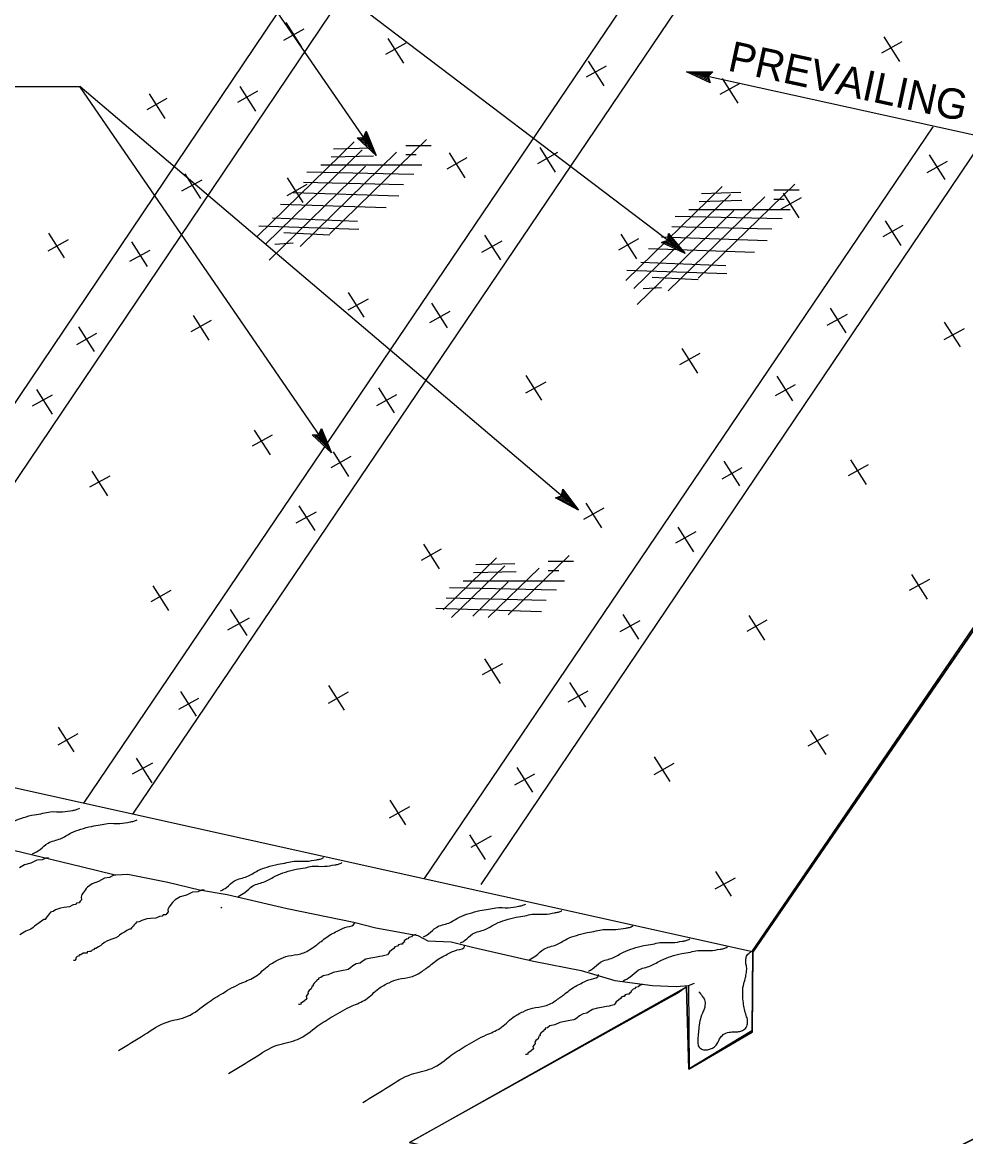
# Model space of a CAD drawing. Extents: x -894 to 866, y -476 to 714.
# Drawn here: x 15.1 to 233.5, y -194.3 to 63.5 of the extents above; entities that cross this region are included whole.
import ezdxf

# ---------------------------------------------------------------- set-up
doc = ezdxf.new("R2010")
doc.units = 0
for name, color, linetype in [('56 Stage 3 Anno', 7, 'Continuous'), ('57 Undefined', 7, 'Continuous'), ('58 Soundwalls', 7, 'Continuous'), ('6 Exist Hydro', 7, 'Continuous'), ('60 Nongeo Data', 7, 'Continuous'), ('63 Seal and Sig', 7, 'Continuous')]:
    doc.layers.add(name, color=color, linetype=linetype)

msp = doc.modelspace()

# ---------------------------------------------------------------- linework, layer by layer
at = {"layer": '56 Stage 3 Anno'}
for p, q in [((97.06, 32.67), (51.66, 98.57)), ((168.57, 10), (51.66, 98.57)), ((271.71, 29.37), (168.89, 52.04)), ((174.36, 49.46), (168.89, 52.04)), ((168.89, 52.04), (168.89, 52.04)), ((168.89, 52.04), (174.94, 52.03)), ((174.23, 49.85), (170.21, 51.74)), ((170.22, 51.74), (174.63, 51.73)), ((174.94, 52.03), (173.88, 50.92)), ((174.94, 52.03), (174.94, 52.03)), ((174.08, 50.25), (171.54, 51.44)), ((171.54, 51.44), (174.39, 51.44)), ((173.99, 50.62), (172.87, 51.15)), ((172.87, 51.15), (174.09, 51.14)), ((173.88, 50.92), (174.36, 49.46)), ((174.36, 49.46), (174.36, 49.46)), ((-0.12, 48.6), (28.42, 48.6)), ((86.67, -36.1), (28.42, 48.6)), ((143.85, -49.37), (28.42, 48.6)), ((92.6, 36.75), (94.12, 36.86)), ((97.06, 32.67), (92.6, 36.75)), ((92.6, 36.75), (92.6, 36.75)), ((96.27, 33.79), (93.02, 36.77)), ((95.5, 34.9), (93.4, 36.82)), ((94.72, 36.01), (93.82, 36.83)), ((94.12, 36.86), (94.75, 38.26)), ((94.25, 37.16), (94.72, 36.01)), ((94.43, 37.49), (95.5, 34.9)), ((94.59, 37.89), (96.28, 33.78)), ((94.75, 38.26), (94.75, 38.26)), ((94.75, 38.26), (97.06, 32.67)), ((97.06, 32.67), (97.06, 32.67)), ((163.09, 12.55), (164.51, 13.11)), ((165.34, 12.48), (164.24, 13)), ((164.51, 13.11), (164.69, 14.64)), ((164.54, 13.43), (165.34, 12.48)), ((164.62, 13.81), (166.42, 11.65)), ((164.65, 14.23), (167.5, 10.82)), ((164.69, 14.64), (164.69, 14.64)), ((164.69, 14.64), (168.57, 10)), ((168.57, 10), (163.09, 12.55)), ((163.09, 12.55), (163.09, 12.55)), ((167.49, 10.83), (163.49, 12.69)), ((166.42, 11.65), (163.84, 12.86)), ((166.26, 11.01), (166.26, 11.01)), ((166.97, 11.95), (166.97, 11.95)), ((168.57, 10), (168.57, 10)), ((168.57, 10), (168.57, 10)), ((83.77, -31.89), (84.41, -30.49)), ((84.24, -30.87), (85.9, -34.98)), ((84.41, -30.49), (84.41, -30.49)), ((84.41, -30.49), (86.67, -36.1)), ((82.24, -31.98), (83.77, -31.89)), ((86.67, -36.1), (82.24, -31.98)), ((82.24, -31.98), (82.24, -31.98)), ((85.89, -34.98), (82.67, -31.97)), ((85.13, -33.86), (83.05, -31.92)), ((84.36, -32.74), (83.47, -31.91)), ((83.9, -31.59), (84.36, -32.74)), ((84.08, -31.26), (85.13, -33.86)), ((86.67, -36.1), (86.67, -36.1)), ((138.5, -46.54), (139.95, -46.06)), ((141.78, -47.61), (139.26, -46.28)), ((140.75, -46.73), (139.67, -46.16)), ((139.95, -46.06), (140.21, -44.54)), ((140, -45.74), (140.75, -46.73)), ((140.09, -45.37), (141.78, -47.61)), ((140.14, -44.95), (142.82, -48.49)), ((140.21, -44.54), (140.21, -44.54)), ((140.21, -44.54), (143.85, -49.37)), ((143.85, -49.37), (138.5, -46.54)), ((138.5, -46.54), (138.5, -46.54)), ((142.81, -48.49), (138.91, -46.43)), ((143.85, -49.37), (143.85, -49.37))]:
    msp.add_line(p, q, dxfattribs=at)
at = {"layer": '58 Soundwalls'}
for p, q in [((80.26, 61.88), (75.6, 59.29)), ((76.12, 63.44), (79.75, 57.73)), ((99.73, 59.74), (103.36, 54.04)), ((214.53, 60.07), (218.16, 54.37)), ((103.87, 58.61), (99.21, 56.02)), ((218.68, 58.95), (214.01, 56.35)), ((146.11, 54.47), (149.74, 48.76)), ((150.26, 53.34), (145.6, 50.75)), ((181.23, 49.35), (176.56, 46.75)), ((177.08, 50.48), (180.71, 44.77)), ((44.46, 46.95), (48.09, 41.24)), ((69.59, 47.52), (64.92, 44.92)), ((65.44, 48.65), (69.07, 42.94)), ((48.61, 45.82), (43.94, 43.22)), ((134.87, 34.48), (138.49, 28.77)), ((118.03, 32.11), (113.37, 29.51)), ((113.89, 33.24), (117.52, 27.53)), ((139.01, 33.35), (134.35, 30.75)), ((229.17, 31.26), (224.5, 28.67)), ((225.02, 32.82), (228.65, 27.11)), ((52.71, 28.42), (56.34, 22.71)), ((56.66, 26.99), (51.99, 24.39)), ((80.99, 25.95), (76.32, 23.36)), ((76.42, 27.51), (80.05, 21.8)), ((191.24, 23.97), (194.87, 18.26)), ((195.39, 22.84), (190.72, 20.25)), ((218.95, 16.44), (214.28, 13.84)), ((214.8, 17.57), (218.43, 11.86)), ((25.72, 13.16), (21.05, 10.56)), ((21.16, 14.71), (24.79, 9)), ((122.14, 14.25), (125.77, 8.54)), ((157.77, 13.37), (153.11, 10.77)), ((153.62, 14.5), (157.25, 8.79)), ((44.65, 10.71), (39.98, 8.12)), ((40.41, 12.71), (44.04, 7)), ((126.09, 12.82), (121.42, 10.23)), ((90.58, 1), (94.21, -4.71)), ((95.15, -0.56), (90.48, -3.15)), ((109.84, -1.46), (113.47, -7.16)), ((54.67, -4.37), (58.3, -10.07)), ((114.07, -3.45), (109.41, -6.05)), ((206.02, -4.09), (201.35, -6.68)), ((202.07, -2.66), (205.7, -8.37)), ((28.16, -6.95), (31.79, -12.65)), ((58.82, -5.5), (54.15, -8.09)), ((233.09, -7.41), (228.42, -10.01)), ((228.52, -5.85), (232.15, -11.56)), ((32.3, -8.5), (27.64, -11.1)), ((167.78, -12.01), (171.41, -17.72)), ((171.93, -13.14), (167.26, -15.73)), ((136.26, -19.75), (131.59, -22.34)), ((131.69, -18.19), (135.32, -23.9)), ((194.01, -20.36), (189.34, -22.96)), ((189.77, -18.37), (193.4, -24.07)), ((22.08, -22.74), (17.42, -25.34)), ((18.43, -21.44), (22.06, -27.14)), ((101.73, -22.67), (97.07, -25.26)), ((97.58, -21.11), (101.21, -26.82)), ((68.83, -30.87), (72.46, -36.58)), ((72.98, -32), (68.31, -34.6)), ((87.04, -35.85), (90.66, -41.56)), ((91.18, -36.98), (86.52, -39.58)), ((177.52, -38.02), (181.14, -43.73)), ((206.77, -37.73), (210.4, -43.44)), ((31.21, -40.35), (34.84, -46.05)), ((181.66, -39.58), (177, -42.17)), ((210.92, -38.86), (206.25, -41.45)), ((35.36, -41.47), (30.7, -44.07)), ((79.17, -48.37), (82.8, -54.08)), ((149.71, -48.91), (145.04, -51.51)), ((145.56, -47.78), (149.19, -53.49)), ((83.12, -49.8), (78.45, -52.39)), ((166.84, -53.27), (170.47, -58.98)), ((170.99, -54.4), (166.32, -57)), ((112.1, -58.38), (107.43, -60.98)), ((107.95, -57.26), (111.58, -62.96)), ((220.93, -64.24), (224.56, -69.94)), ((45.37, -66.85), (49, -72.56)), ((225.07, -65.37), (220.41, -67.96)), ((49.52, -67.98), (44.85, -70.58)), ((67.61, -74.33), (62.63, -77.1)), ((63.24, -72.33), (67.07, -78.35)), ((154.11, -73.5), (157.74, -79.21)), ((183.31, -73.71), (186.94, -79.42)), ((158.06, -74.93), (153.39, -77.52)), ((187.46, -74.84), (182.79, -77.43)), ((126.26, -84.89), (121.59, -87.49)), ((122.11, -83.76), (125.74, -89.47)), ((86.02, -89.95), (89.65, -95.66)), ((141.81, -89.21), (145.44, -94.91)), ((51.77, -91.34), (55.4, -97.05)), ((90.58, -91.5), (85.91, -94.1)), ((146.05, -91.2), (141.38, -93.8)), ((55.91, -92.9), (51.25, -95.49)), ((23.44, -99.55), (27.07, -105.25)), ((197.47, -100.22), (201.1, -105.92)), ((28, -101.1), (23.34, -103.7)), ((201.62, -101.35), (196.95, -103.94)), ((45.24, -107.87), (40.58, -110.47)), ((41.51, -106.73), (45.14, -112.44)), ((165.94, -107.96), (161.28, -110.55)), ((161.38, -106.4), (165.01, -112.11)), ((133.7, -110.42), (129.04, -113.01)), ((129.56, -108.86), (133.19, -114.57)), ((104.74, -118.01), (100.07, -120.61)), ((100.18, -116.45), (103.81, -122.16)), ((118.65, -124.45), (122.28, -130.16)), ((123.63, -124.76), (118.96, -127.36)), ((175.54, -132.91), (179.17, -138.62)), ((180.1, -134.46), (175.44, -137.06))]:
    msp.add_line(p, q, dxfattribs=at)
msp.add_lwpolyline([(347.97, -106.89), (345.86, -113.04), (343.16, -119.65), (340.91, -125.66), (334.02, -144.3), (294.21, -164.69), (254.87, -184.96), (234.3, -195.32), (193.26, -216.39), (104.77, -195.61), (168.83, -159.63), (169.38, -178.64), (184.05, -170.09), (184.19, -151.59), (344.92, 82.69), (369.52, 92.11), (369.39, 76.2), (382.9, 82.43), (383.03, 97.58), (413.14, 108.7), (413.63, 66.65), (349.17, -103.13)], close=True, dxfattribs=at)
at = {"layer": '6 Exist Hydro'}
for p, q in [((108.67, 36.33), (86.33, 14.57)), ((91.91, 35.8), (69.58, 14.03)), ((93.78, 33.94), (71.44, 12.18)), ((87.13, 34.2), (96.17, 34.47)), ((103.88, 35), (109.73, 35)), ((101.75, 33.41), (79.42, 11.65)), ((86.6, 32.35), (96.44, 32.61)), ((103.88, 32.88), (106.27, 32.88)), ((94.57, 30.22), (72.24, 8.46)), ((81.01, 28.9), (105.74, 28.37)), ((84.2, 30.49), (107.6, 30.49)), ((80.21, 26.51), (103.35, 25.98)), ((193.89, 26.03), (171.55, 4.27)), ((77.82, 24.12), (102.29, 23.32)), ((177.13, 25.5), (154.8, 3.74)), ((179, 23.64), (156.66, 1.88)), ((172.35, 23.91), (181.39, 24.17)), ((189.1, 24.71), (194.95, 24.71)), ((74.87, 21.42), (99.34, 20.63)), ((186.97, 23.11), (164.64, 1.35)), ((171.82, 22.05), (181.65, 22.32)), ((189.1, 22.58), (191.49, 22.58)), ((73.03, 18.28), (92.71, 17.48)), ((179.79, 19.93), (157.46, -1.83)), ((166.23, 18.6), (190.96, 18.07)), ((169.42, 20.19), (192.82, 20.19)), ((69.84, 16.42), (92.98, 15.63)), ((165.43, 16.21), (188.57, 15.68)), ((75.69, 14.83), (86.33, 14.3)), ((163.04, 13.82), (187.51, 13.03)), ((73.57, 12.18), (77.82, 12.44)), ((160.09, 11.13), (184.56, 10.33)), ((158.25, 7.99), (177.93, 7.19)), ((155.06, 6.13), (178.2, 5.33)), ((160.91, 4.54), (171.55, 4.01)), ((158.79, 1.88), (163.04, 2.15)), ((124.91, -60.37), (112.5, -72.46)), ((120.12, -61.96), (129.16, -61.7)), ((141.66, -59.84), (127.55, -73.58)), ((136.87, -61.16), (142.72, -61.16)), ((126.77, -62.23), (114.49, -74.18)), ((119.59, -63.82), (129.43, -63.55)), ((134.75, -62.76), (122.97, -74.23)), ((136.87, -63.29), (139.27, -63.29)), ((117.2, -65.68), (140.6, -65.68)), ((127.57, -65.94), (119.43, -73.86)), ((114, -67.27), (138.73, -67.8)), ((110.81, -72.04), (135.28, -72.84)), ((113.21, -69.66), (136.34, -70.19))]:
    msp.add_line(p, q, dxfattribs=at)
at = {"layer": '60 Nongeo Data'}
for p, q in [((-38.57, -101.73), (120.47, 134.21)), ((-27.62, -103.76), (131, 131.5)), ((29.34, -117.17), (189.06, 118.76)), ((40.71, -119.7), (200.25, 116.25)), ((183.98, -151.53), (345.22, 84.44)), ((108.23, -134.6), (225.95, 39.31)), ((121.32, -135.98), (236.85, 35.17)), ((184.09, -151.54), (-66.93, -95.79))]:
    msp.add_line(p, q, dxfattribs=at)
msp.add_lwpolyline([(413.14, 108.7), (383.03, 97.58), (382.9, 82.43), (369.85, 76.73), (369.79, 92.89), (344.92, 82.69), (334.21, 67.42), (295.85, 11.68), (244.99, -63.02), (184.19, -151.59), (184.05, -170.09), (169.38, -178.64), (168.83, -159.63), (166.86, -161.07), (164.96, -162.09), (104.77, -195.61), (193.26, -216.39), (334.02, -144.3), (413.63, 66.65)], close=True, dxfattribs=at)
for points in [[(13.06, -128.01), (28.74, -131.81), (36.63, -133.72), (38.18, -133.63), (39.54, -133.53), (48.79, -135.44), (56.13, -137.16), (62.57, -138.24), (76.44, -141.5), (91.86, -144.67), (96.94, -145.94), (101.65, -146.84), (106.64, -147.75), (109, -149.02), (114.35, -149.2), (119.61, -150.55), (133.48, -153.72), (144.45, -155.81), (152.25, -158.16), (160.96, -159.34), (166.46, -159.56), (169.29, -159.28), (170.72, -158.75)], [(21.18, -129.82), (20.59, -129.87), (19.72, -130.23), (18.53, -130.32), (17.08, -131.03), (15.61, -131.43), (14.47, -132.12)], [(36.74, -133.81), (36.15, -133.89), (35.3, -134.31), (34.12, -134.49), (32.73, -135.29), (31.29, -135.8), (30.2, -136.56), (29.94, -136.9), (29.69, -137.24), (29.19, -137.91), (28.93, -138.25), (28.72, -138.89), (28.81, -139.48), (28.55, -139.82), (28.3, -140.16), (27.71, -140.24), (27.46, -140.58), (26.87, -140.66), (26.02, -141.09), (24.84, -141.26), (23.95, -141.39), (22.82, -141.85), (22.27, -142.23), (21.68, -142.32), (21.42, -142.66), (21.17, -143), (20.92, -143.33), (20.66, -143.67), (20.41, -144.01), (20.12, -144.05), (19.57, -144.43), (19.02, -144.82), (18.47, -145.2), (17.92, -145.58), (17.67, -145.92), (17.12, -146.3), (15.98, -146.76), (15.14, -147.19), (14.59, -147.57)], [(57.2, -137.2), (56.61, -137.24), (55.73, -137.61), (54.54, -137.7), (53.1, -138.4), (51.63, -138.81), (50.49, -139.5), (50.21, -139.82), (49.93, -140.14), (49.38, -140.78), (49.11, -141.1), (48.85, -141.71), (48.9, -142.31), (48.62, -142.63), (48.35, -142.95), (47.75, -142.99), (47.48, -143.31), (46.88, -143.36), (46.01, -143.72), (44.82, -143.81), (43.93, -143.88), (42.76, -144.27), (42.18, -144.61), (41.59, -144.65), (41.31, -144.97), (41.04, -145.29), (40.76, -145.61), (40.49, -145.93), (40.21, -146.25), (39.91, -146.27), (39.34, -146.62), (38.77, -146.96), (38.19, -147.3), (37.62, -147.64), (37.34, -147.96), (36.77, -148.31), (35.6, -148.69), (34.73, -149.06), (34.16, -149.4), (33.58, -149.74), (33.31, -150.06), (32.73, -150.4), (32.16, -150.75), (31.86, -150.77), (31.59, -151.09), (31.29, -151.11), (31.01, -151.43), (30.72, -151.45), (30.12, -151.5), (30.14, -151.8), (29.84, -151.82), (29.25, -151.86), (28.68, -152.2), (28.38, -152.23), (28.1, -152.55), (27.8, -152.57), (27.53, -152.89), (27.55, -153.19), (27.55, -153.19), (27.28, -153.51), (26.98, -153.53)], [(106.28, -147.55), (105.99, -147.61), (105.7, -147.67), (105.4, -147.72), (105.17, -148.08), (104.88, -148.14), (104.59, -148.2), (104.35, -148.55), (104.06, -148.61), (103.53, -149.02), (103.59, -149.31), (103.3, -149.37), (103.07, -149.72), (102.77, -149.78), (102.19, -149.9), (101.96, -150.25), (101.66, -150.31), (101.37, -150.37), (101.14, -150.72), (100.61, -151.14), (100.09, -151.55), (99.85, -151.9), (99.62, -152.25), (99.33, -152.31), (99.03, -152.37), (98.74, -152.43), (98.45, -152.49), (97.86, -152.61), (96.69, -152.84), (95.81, -153.02), (94.64, -153.26), (93.82, -153.73), (93.3, -154.14), (92.42, -154.32), (91.6, -154.79), (91.08, -155.2), (90.55, -155.61), (90.26, -155.67), (89.38, -155.85), (88.21, -156.09), (87.04, -156.33), (85.93, -156.86), (84.76, -157.09), (84.23, -157.5), (83.65, -157.62), (83.71, -157.92), (83.41, -157.97), (83.18, -158.33), (82.65, -158.74), (82.42, -159.09), (82.48, -159.38), (82.19, -159.44), (82.01, -160.09), (81.49, -160.5), (81.25, -160.85), (81.31, -161.14), (81.08, -161.5), (80.85, -161.85), (80.91, -162.14), (80.96, -162.43), (80.44, -162.85), (79.91, -163.26), (79.62, -163.32), (79.68, -163.61), (79.68, -163.61), (79.39, -163.67), (79.09, -163.73)], [(184.01, -151.44), (184.09, -151.33), (183.97, -169.73)], [(158.76, -159.12), (158.47, -159.18), (158.18, -159.24), (157.88, -159.3), (157.65, -159.65), (157.35, -159.71), (157.06, -159.77), (156.83, -160.12), (156.54, -160.18), (156.01, -160.59), (156.07, -160.88), (155.78, -160.94), (155.54, -161.29), (155.25, -161.35), (154.67, -161.47), (154.43, -161.82), (154.14, -161.88), (153.85, -161.94), (153.61, -162.29), (153.09, -162.71), (152.56, -163.12), (152.33, -163.47), (152.1, -163.82), (151.8, -163.88), (151.51, -163.94), (151.22, -164), (150.93, -164.06), (150.34, -164.18), (149.17, -164.41), (148.29, -164.59), (147.12, -164.83), (146.3, -165.3), (145.78, -165.71), (144.9, -165.89), (144.08, -166.36), (143.55, -166.77), (143.03, -167.18), (142.74, -167.24), (141.86, -167.42), (140.69, -167.66), (139.52, -167.9), (138.41, -168.43), (137.24, -168.66), (136.71, -169.07), (136.12, -169.19), (136.18, -169.49), (135.89, -169.54), (135.66, -169.9), (135.13, -170.31), (134.9, -170.66), (134.96, -170.95), (134.66, -171.01), (134.49, -171.66), (133.96, -172.07), (133.73, -172.42), (133.79, -172.71), (133.56, -173.07), (133.32, -173.42), (133.38, -173.71), (133.44, -174), (132.92, -174.42), (132.39, -174.83), (132.1, -174.89), (132.16, -175.18), (132.16, -175.18), (131.87, -175.24), (131.57, -175.3)], [(169.34, -159.42), (169.49, -178.54), (183.97, -169.73)]]:
    msp.add_lwpolyline(points, dxfattribs=at)
for points in [[(4.34, -126.15), (5.97, -125.19), (7.82, -123.68), (10.68, -122.67), (13.2, -121.32), (15.38, -120.48), (17.9, -119.81), (19.91, -119.48), (21.59, -119.14), (24.45, -119.14), (26.8, -118.8), (27.64, -118.63), (28.48, -118.3)], [(17.53, -128.88), (19.24, -127.88), (21.09, -126.37), (23.95, -125.36), (26.47, -124.01), (28.65, -123.17), (31.17, -122.5), (33.19, -122.16), (34.87, -121.83), (37.72, -121.83), (40.07, -121.49), (40.91, -121.32), (41.75, -120.99)], [(61.01, -137.45), (62.42, -136.62), (64.26, -135.11), (67.12, -134.1), (69.64, -132.75), (71.82, -131.91), (74.34, -131.24), (76.36, -130.9), (78.04, -130.57), (80.89, -130.57), (83.25, -130.23), (84.09, -130.06), (84.93, -129.73)], [(65.1, -138.69), (66.62, -137.8), (68.46, -136.28), (71.32, -135.28), (73.84, -133.93), (76.02, -133.09), (78.54, -132.42), (80.56, -132.08), (82.24, -131.75), (85.09, -131.75), (87.45, -131.41), (88.29, -131.24), (89.12, -130.9)], [(108.01, -148.04), (109.12, -147.38), (110.96, -145.86), (113.82, -144.86), (116.34, -143.51), (118.52, -142.67), (121.04, -142), (123.06, -141.66), (124.74, -141.33), (127.59, -141.33), (129.95, -140.99), (130.79, -140.82), (131.63, -140.49)], [(116.58, -149.45), (117.51, -148.89), (119.36, -147.38), (122.22, -146.37), (124.74, -145.02), (126.92, -144.18), (129.44, -143.51), (131.46, -143.18), (133.14, -142.84), (135.99, -142.84), (138.34, -142.5), (139.19, -142.33), (140.02, -142)], [(37.4, -174.33), (43.45, -170.63), (48.66, -167.78), (53.36, -166.43), (57.9, -163.41), (61.59, -161.05), (65.96, -158.7), (69.15, -157.19), (72.18, -154.67), (74.53, -153.32), (76.71, -152.48), (79.57, -151.98), (82.26, -150.63), (84.27, -149.12), (86.96, -147.27), (88.3, -146.6), (90.32, -145.76), (92, -144.92), (92, -144.75)], [(132.42, -153.34), (133.98, -152.42), (135.83, -150.91), (138.68, -149.9), (141.2, -148.55), (143.38, -147.71), (145.9, -147.04), (147.92, -146.7), (149.6, -146.37), (152.46, -146.37), (154.81, -146.03), (155.65, -145.86), (156.49, -145.53)], [(146.15, -156.01), (147.08, -155.45), (148.93, -153.93), (151.78, -152.92), (154.3, -151.58), (156.49, -150.74), (159.01, -150.07), (161.02, -149.73), (162.7, -149.39), (165.56, -149.39), (167.91, -149.06), (168.75, -148.89), (169.59, -148.55)], [(62.89, -179.67), (68.94, -175.97), (74.15, -173.12), (78.85, -171.77), (83.38, -168.75), (87.08, -166.39), (91.45, -164.04), (94.64, -162.53), (97.66, -160), (100.01, -158.66), (102.2, -157.82), (105.05, -157.32), (107.74, -155.97), (109.76, -154.46), (112.45, -152.61), (113.79, -151.94), (115.81, -151.1), (117.49, -150.26), (117.49, -150.09)], [(154.17, -158.26), (155.82, -157.29), (157.66, -155.78), (160.52, -154.77), (163.04, -153.43), (165.22, -152.59), (167.74, -151.92), (169.76, -151.58), (171.44, -151.24), (174.29, -151.24), (176.65, -150.91), (177.49, -150.74), (178.33, -150.4)], [(171.5, -172.71), (171.59, -173.3), (171.96, -173.75), (172.39, -174.04), (173.16, -174.21), (174.19, -174.07), (175.1, -173.67), (175.87, -172.87), (176.76, -171.27), (177.61, -170.5), (179.07, -170.07), (180.13, -170.01), (180.98, -169.98), (181.81, -169.7), (182.67, -169.01), (182.89, -168.44), (182.98, -167.38), (182.67, -166.24), (182.01, -163.36), (181.87, -161.41), (182.01, -159.28), (182.44, -157.76), (182.67, -156.62), (182.78, -155.28), (182.61, -154.28), (182.58, -153.22), (182.89, -152.33), (183.78, -151.5)], [(93.92, -186.38), (99.97, -182.68), (105.18, -179.83), (109.88, -178.48), (114.42, -175.46), (118.11, -173.1), (122.48, -170.75), (125.67, -169.24), (128.69, -166.71), (131.05, -165.37), (133.23, -164.53), (136.09, -164.03), (138.77, -162.68), (140.79, -161.17), (143.48, -159.32), (144.82, -158.65), (146.84, -157.81), (148.52, -156.97), (148.52, -156.8)], [(171.7, -160.74), (172.5, -161.77), (173.02, -162.66), (173.13, -163.83), (172.93, -164.77), (172.53, -165.74), (171.96, -167.51), (171.68, -169.4), (171.53, -170.97), (171.5, -172.71)]]:
    msp.add_spline(points, degree=3, dxfattribs=at)
at = {"layer": '63 Seal and Sig'}
msp.add_line((61.07, -141.33), (61.29, -141.2), dxfattribs=at)

# ---------------------------------------------------------------- texts
at = {"layer": '57 Undefined'}
msp.add_text('PREVAILING WIND', height=7, rotation=347.8346, dxfattribs=at).set_placement((178.14, 52.35))

doc.saveas('drawing.dxf')
